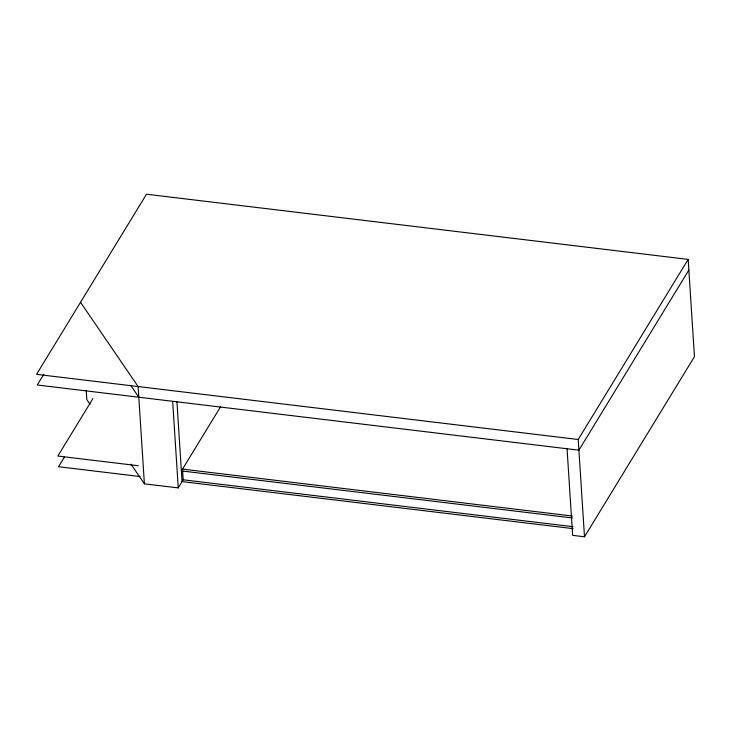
<?xml version="1.0" encoding="UTF-8"?>
<svg xmlns="http://www.w3.org/2000/svg" width="731" height="731" viewBox="0 0 731 731"><rect width="100%" height="100%" fill="white"/><g stroke="black" fill="none" stroke-linecap="round" stroke-linejoin="round"><path stroke-width="1.1" d="M43.778 374.299L37.244 385.009L578.897 450.177L688.849 270.068M92.919 398.596L57.85 456.053L138.314 465.738M64.483 456.994L58.535 466.725L140.142 476.548M220.652 406.646L181.416 470.919L572.41 517.968M130.968 464.167L144.4 483.831L178.254 487.897L183.207 479.792L182.512 469.119L572.373 516.031M578.212 439.505L688.163 259.395L146.502 194.218L36.55 374.336L578.212 439.505L584.498 536.782L572.656 535.357L567.055 448.752M584.498 536.782L694.45 356.664L688.163 259.395M183.207 479.792L573.067 526.704M573.104 528.641L182.074 481.592L176.948 401.794M80.529 302.287L138.113 386.553L144.4 483.831M131.123 385.986L138.799 397.225M90.023 404.243L86.815 399.565L86.231 390.445M172.653 401.301L178.254 487.897"/></g></svg>
